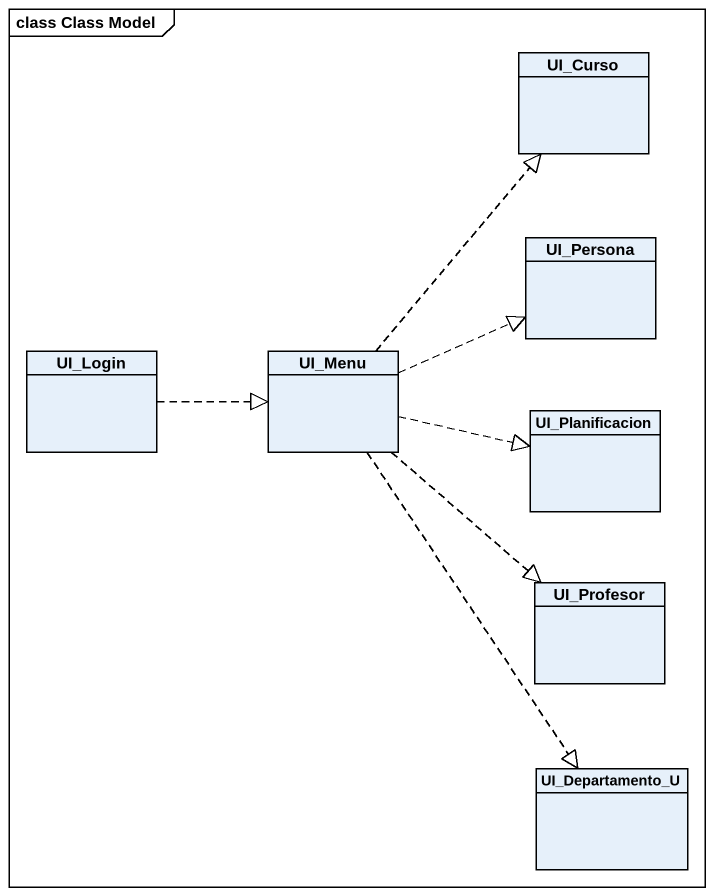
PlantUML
@startuml
mainframe class Class Model
hide circle
hide empty members
class UI_Curso
class UI_Persona
class UI_Login
class UI_Menu
class UI_Planificacion
class UI_Profesor
class UI_Departamento_U
UI_Login .right.|> UI_Menu
UI_Menu .up.|> UI_Curso
UI_Menu .right.|> UI_Persona
UI_Menu .right.|> UI_Planificacion
UI_Menu ..|> UI_Profesor
UI_Menu ..|> UI_Departamento_U
@enduml
